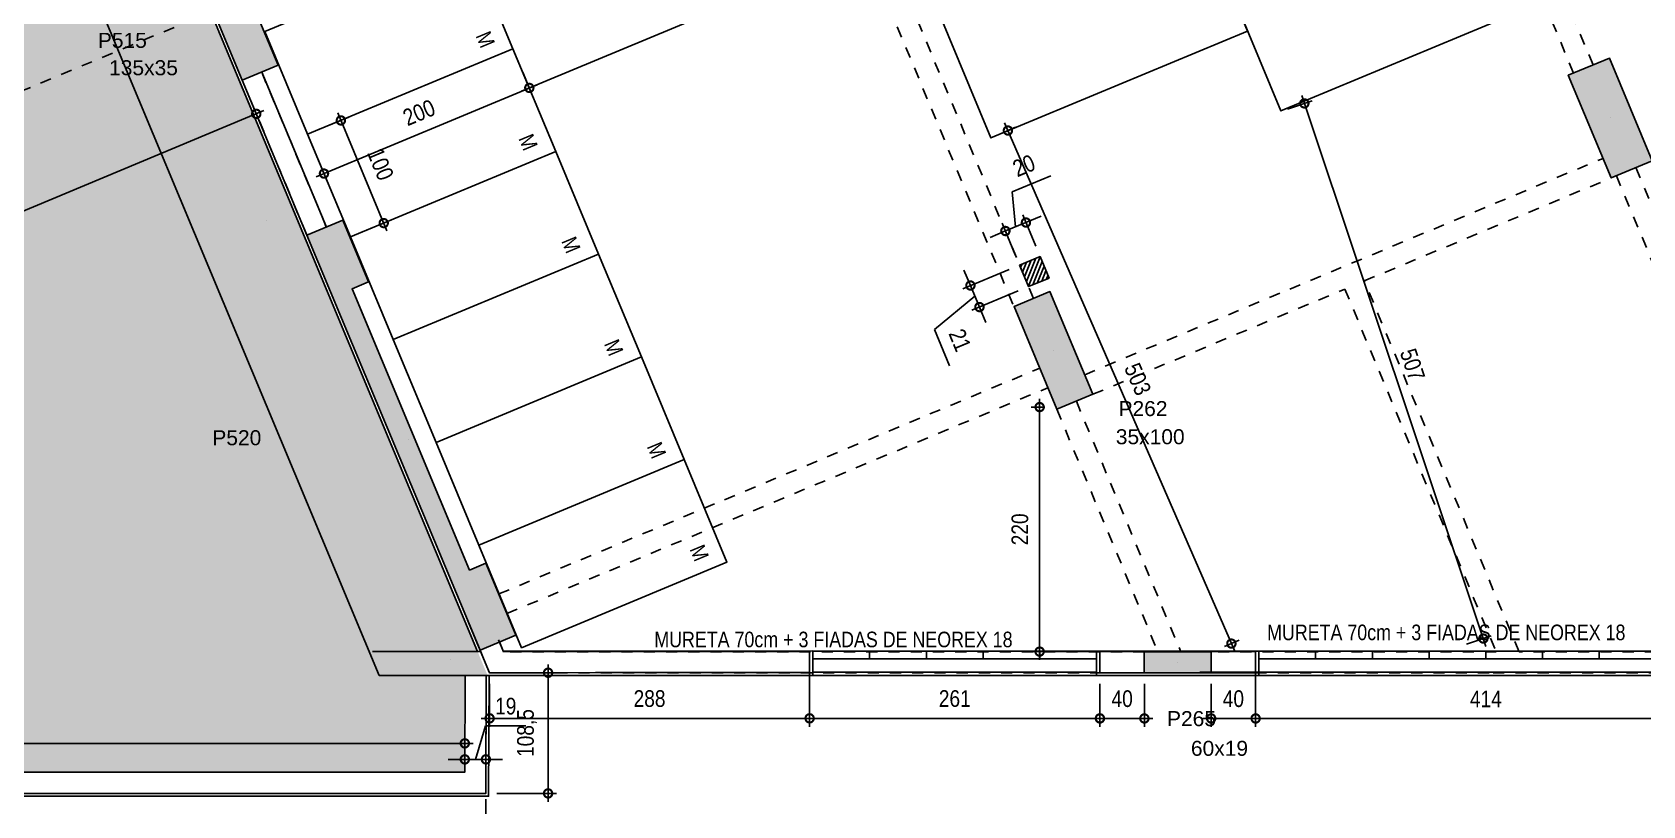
# Model space of a CAD drawing. Header units: metres. Extents: x -133 to 570, y -18 to 184.
# Drawn here: x -75.58 to -61.1, y -4.2 to 2.76 of the extents above; entities that cross this region are included whole.
import ezdxf
from ezdxf.enums import TextEntityAlignment as Align

# ---------------------------------------------------------------- set-up
doc = ezdxf.new("R2010")
doc.units = ezdxf.units.M
doc.linetypes.add('DASHEDX2', pattern=[1.5, 1, -0.5])
doc.linetypes.add('ESTILO_TQS_0004', pattern=[1.12, 0.5, -0.2, 0.01, -0.2, 0.01, -0.2])
for name, color, linetype in [('1', 232, 'DASHEDX2'), ('12', 232, 'Continuous'), ('205', 232, 'ESTILO_TQS_0004'), ('242', 3, 'Continuous'), ('3', 2, 'Continuous'), ('9', 232, 'Continuous'), ('ARQ-ALV ACAB', 4, 'Continuous'), ('ARQ-ALV OSSO', 5, 'Continuous'), ('ARQ-AUX', 7, 'Continuous'), ('ARQ-AUX1', 1, 'Continuous'), ('ARQ-AUX2', 2, 'Continuous'), ('ARQ-DIM EMBASAM', 2, 'Continuous'), ('ARQ-ENCH', 1, 'Continuous'), ('ARQ-EST', 2, 'Continuous'), ('ARQ-PRJ', 7, 'DASHEDX2'), ('ARQ-TXT EMBASAM', 2, 'Continuous'), ('ARQ-VG', 1, 'Continuous'), ('ARQ-VRD', 84, 'Continuous'), ('terreno', 7, 'Continuous')]:
    doc.layers.add(name, color=color, linetype=linetype)
doc.styles.add('Adesa', font='ARIALN.TTF')
doc.styles.get("Standard").update_dxf_attribs({"font": 'arial.ttf'})
doc.dimstyles.new('ADESA 1-0050', dxfattribs={"dimtxt": 0.1, "dimasz": 0.1, "dimexe": 0.05, "dimexo": 0.05, "dimgap": 0.03, "dimtad": 1, "dimdec": 1, "dimlfac": 100, "dimzin": 12, "dimtxsty": 'Adesa', "dimblk": 'DOTSMALL', "dimcen": 1, "dimdle": 0.05, "dimclrd": 1, "dimclre": 1, "dimclrt": 256, "dimazin": 3, "dimtm": 1e-09, "dimtfac": 1, "dimtdec": 1, "dimtmove": 1, "dimatfit": 0, "dimldrblk": 'DOTSMALL', "dimfxl": 0.8, "dimtvp": 2, "dimtolj": 1, "dimtzin": 0, "dimarcsym": 0})
doc.dimstyles.new('ADESA 1-0075', dxfattribs={"dimtxt": 0.15, "dimasz": 0.15, "dimexe": 0.075, "dimexo": 0.1, "dimgap": 0.1, "dimtad": 1, "dimdec": 1, "dimlfac": 100, "dimzin": 12, "dimtxsty": 'Adesa', "dimblk": 'DOTSMALL', "dimcen": 1, "dimdle": 0.075, "dimclrd": 1, "dimclre": 1, "dimclrt": 256, "dimazin": 3, "dimtm": 1e-09, "dimtfac": 1, "dimtdec": 1, "dimtmove": 1, "dimatfit": 0, "dimldrblk": 'DOTSMALL', "dimfxl": 0.8, "dimtvp": 2, "dimtolj": 1, "dimtzin": 0, "dimarcsym": 0})

# ---------------------------------------------------------------- blocks, each defined once
blk = doc.blocks.new('PL NEOREX 18')
at = {"layer": 'ARQ-AUX1'}
blk.add_lwpolyline([(0, 0), (0.51, 0), (0.51, -0.07), (0, -0.07)], close=True, dxfattribs=at)
blk = doc.blocks.new('_DotSmall')
at = {"color": 0, "linetype": 'ByBlock', "const_width": 0.5}
blk.add_lwpolyline([(-0.0625, 0, 1), (0.0625, 0, 1)], format="xyb", close=True, dxfattribs=at)
blk = doc.blocks.new('*D32')
at = {"layer": 'ARQ-DIM EMBASAM', "color": 1, "lineweight": -2, "transparency": 16777216}
for p, q in [((-64.583, -3.1), (-64.583, -3.486)), ((-60.443, -3.1), (-60.443, -3.486)), ((-64.658, -3.411), (-60.368, -3.411))]:
    blk.add_line(p, q, dxfattribs=at)
at = {"layer": 'Defpoints', "color": 0, "transparency": 16777216}
for p in [(-64.583, -3, 0), (-60.443, -3), (-60.443, -3.411)]:
    blk.add_point(p, dxfattribs=at)
at = {"layer": 'ARQ-DIM EMBASAM', "color": 1, "lineweight": -2, "transparency": 16777216, "xscale": 0.15, "yscale": 0.15, "zscale": 0.15, "rotation": 180}
blk.add_blockref('_DotSmall', (-64.583, -3.411), dxfattribs=at)
at = {"layer": 'ARQ-DIM EMBASAM', "color": 1, "lineweight": -2, "transparency": 16777216, "xscale": 0.15, "yscale": 0.15, "zscale": 0.15}
blk.add_blockref('_DotSmall', (-60.443, -3.411), dxfattribs=at)
at = {"layer": 'ARQ-DIM EMBASAM', "transparency": 16777216, "insert": (-62.513, -3.235), "char_height": 0.15, "attachment_point": 5, "style": 'Adesa'}
blk.add_mtext('\\A1;414', dxfattribs=at)
blk = doc.blocks.new('*D33')
at = {"layer": 'ARQ-DIM EMBASAM', "color": 1, "lineweight": -2, "transparency": 16777216}
for p, q in [((-68.593, -3.099), (-68.593, -3.485)), ((-65.983, -3.099), (-65.983, -3.485)), ((-68.668, -3.41), (-65.908, -3.41))]:
    blk.add_line(p, q, dxfattribs=at)
at = {"layer": 'Defpoints', "color": 0, "transparency": 16777216}
for p in [(-68.593, -2.999, 0), (-65.983, -2.999), (-65.983, -3.41)]:
    blk.add_point(p, dxfattribs=at)
at = {"layer": 'ARQ-DIM EMBASAM', "color": 1, "lineweight": -2, "transparency": 16777216, "xscale": 0.15, "yscale": 0.15, "zscale": 0.15, "rotation": 180}
blk.add_blockref('_DotSmall', (-68.593, -3.41), dxfattribs=at)
at = {"layer": 'ARQ-DIM EMBASAM', "color": 1, "lineweight": -2, "transparency": 16777216, "xscale": 0.15, "yscale": 0.15, "zscale": 0.15}
blk.add_blockref('_DotSmall', (-65.983, -3.41), dxfattribs=at)
at = {"layer": 'ARQ-DIM EMBASAM', "transparency": 16777216, "insert": (-67.288, -3.233), "char_height": 0.15, "attachment_point": 5, "style": 'Adesa'}
blk.add_mtext('\\A1;261', dxfattribs=at)
blk = doc.blocks.new('*D27')
at = {"layer": 'ARQ-DIM EMBASAM', "color": 1, "lineweight": -2, "transparency": 16777216}
for p, q in [((-64.169, 2.189), (-62.512, -2.764)), ((-64.297, 2.067), (-64.074, 2.142)), ((-62.687, -2.743), (-62.465, -2.669))]:
    blk.add_line(p, q, dxfattribs=at)
at = {"layer": 'Defpoints', "color": 0, "transparency": 16777216}
for p in [(-64.392, 2.035), (-62.536, -2.693), (-62.782, -2.775)]:
    blk.add_point(p, dxfattribs=at)
at = {"layer": 'ARQ-DIM EMBASAM', "color": 1, "lineweight": -2, "transparency": 16777216, "xscale": 0.15, "yscale": 0.15, "zscale": 0.15}
for p, rotation in [((-64.145, 2.118), 108.5012756085549), ((-62.536, -2.693), 288.5012756085549)]:
    blk.add_blockref('_DotSmall', p, dxfattribs=dict(at, rotation=rotation))
at = {"layer": 'ARQ-DIM EMBASAM', "transparency": 16777216, "insert": (-63.173, -0.231), "char_height": 0.15, "attachment_point": 5, "rotation": 288.5013, "style": 'Adesa'}
blk.add_mtext('\\A1;507', dxfattribs=at)
blk = doc.blocks.new('*D34')
at = {"layer": 'ARQ-DIM EMBASAM', "color": 1, "lineweight": -2, "transparency": 16777216}
for p, q in [((-66.525, -0.537), (-66.525, -2.885)), ((-66.477, -0.612), (-66.6, -0.612)), ((-66.083, -2.81), (-66.6, -2.81))]:
    blk.add_line(p, q, dxfattribs=at)
at = {"layer": 'Defpoints', "color": 0, "transparency": 16777216}
for p in [(-66.377, -0.612, 0), (-66.525, -2.81), (-65.983, -2.81)]:
    blk.add_point(p, dxfattribs=at)
at = {"layer": 'ARQ-DIM EMBASAM', "color": 1, "lineweight": -2, "transparency": 16777216, "xscale": 0.15, "yscale": 0.15, "zscale": 0.15}
for p, rotation in [((-66.525, -0.612), 90), ((-66.525, -2.81), 270)]:
    blk.add_blockref('_DotSmall', p, dxfattribs=dict(at, rotation=rotation))
at = {"layer": 'ARQ-DIM EMBASAM', "transparency": 16777216, "insert": (-66.702, -1.711), "char_height": 0.15, "attachment_point": 5, "rotation": 90, "style": 'Adesa'}
blk.add_mtext('\\A1;220', dxfattribs=at)
blk = doc.blocks.new('*D39')
at = {"layer": 'ARQ-DIM EMBASAM', "color": 1, "lineweight": -2, "transparency": 16777216}
for p, q in [((-65.983, -3.1), (-65.983, -3.486)), ((-65.583, -3.1), (-65.583, -3.486)), ((-66.058, -3.411), (-65.508, -3.411))]:
    blk.add_line(p, q, dxfattribs=at)
at = {"layer": 'Defpoints', "color": 0, "transparency": 16777216}
for p in [(-65.983, -3, 0), (-65.583, -3, 0), (-65.583, -3.411)]:
    blk.add_point(p, dxfattribs=at)
at = {"layer": 'ARQ-DIM EMBASAM', "color": 1, "lineweight": -2, "transparency": 16777216, "xscale": 0.15, "yscale": 0.15, "zscale": 0.15, "rotation": 180}
blk.add_blockref('_DotSmall', (-65.983, -3.411), dxfattribs=at)
at = {"layer": 'ARQ-DIM EMBASAM', "color": 1, "lineweight": -2, "transparency": 16777216, "xscale": 0.15, "yscale": 0.15, "zscale": 0.15}
blk.add_blockref('_DotSmall', (-65.583, -3.411), dxfattribs=at)
at = {"layer": 'ARQ-DIM EMBASAM', "transparency": 16777216, "insert": (-65.783, -3.234), "char_height": 0.15, "attachment_point": 5, "style": 'Adesa'}
blk.add_mtext('\\A1;40', dxfattribs=at)
blk = doc.blocks.new('*D40')
at = {"layer": 'ARQ-DIM EMBASAM', "color": 1, "lineweight": -2, "transparency": 16777216}
for p, q in [((-68.593, -3.004), (-68.593, -3.485)), ((-71.47, -3.101), (-71.47, -3.485)), ((-71.545, -3.41), (-68.518, -3.41))]:
    blk.add_line(p, q, dxfattribs=at)
at = {"layer": 'Defpoints', "color": 0, "transparency": 16777216}
for p in [(-71.47, -3.001), (-68.593, -2.904), (-68.593, -3.41)]:
    blk.add_point(p, dxfattribs=at)
at = {"layer": 'ARQ-DIM EMBASAM', "color": 1, "lineweight": -2, "transparency": 16777216, "xscale": 0.15, "yscale": 0.15, "zscale": 0.15, "rotation": 180}
blk.add_blockref('_DotSmall', (-71.47, -3.41), dxfattribs=at)
at = {"layer": 'ARQ-DIM EMBASAM', "color": 1, "lineweight": -2, "transparency": 16777216, "xscale": 0.15, "yscale": 0.15, "zscale": 0.15}
blk.add_blockref('_DotSmall', (-68.593, -3.41), dxfattribs=at)
at = {"layer": 'ARQ-DIM EMBASAM', "transparency": 16777216, "insert": (-70.032, -3.233), "char_height": 0.15, "attachment_point": 5, "style": 'Adesa'}
blk.add_mtext('\\A1;288', dxfattribs=at)
blk = doc.blocks.new('*D41')
at = {"layer": 'ARQ-DIM EMBASAM', "color": 1, "lineweight": -2, "transparency": 16777216}
for p, q in [((-64.583, -3.005), (-64.583, -3.486)), ((-64.983, -3.1), (-64.983, -3.486)), ((-65.058, -3.411), (-64.508, -3.411))]:
    blk.add_line(p, q, dxfattribs=at)
at = {"layer": 'Defpoints', "color": 0, "transparency": 16777216}
for p in [(-64.983, -3), (-64.583, -2.905, 0), (-64.583, -3.411)]:
    blk.add_point(p, dxfattribs=at)
at = {"layer": 'ARQ-DIM EMBASAM', "color": 1, "lineweight": -2, "transparency": 16777216, "xscale": 0.15, "yscale": 0.15, "zscale": 0.15, "rotation": 180}
blk.add_blockref('_DotSmall', (-64.983, -3.411), dxfattribs=at)
at = {"layer": 'ARQ-DIM EMBASAM', "color": 1, "lineweight": -2, "transparency": 16777216, "xscale": 0.15, "yscale": 0.15, "zscale": 0.15}
blk.add_blockref('_DotSmall', (-64.583, -3.411), dxfattribs=at)
at = {"layer": 'ARQ-DIM EMBASAM', "transparency": 16777216, "insert": (-64.783, -3.234), "char_height": 0.15, "attachment_point": 5, "style": 'Adesa'}
blk.add_mtext('\\A1;40', dxfattribs=at)
blk = doc.blocks.new('vaga')
blk.add_lwpolyline([(5, 0), (5, -2.5), (0, -2.5), (0, 0)], close=True)
blk.add_circle((2.5, -1.25), 0.243)
blk = doc.blocks.new('JHGHJ')
blk.add_lwpolyline([(0.9, 2), (-0.1, 2), (-0.1, 0), (0.9, 0)], close=True)
at = {"insert": (0.005, 1.873), "char_height": 0.14, "attachment_point": 1, "style": 'Adesa'}
blk.add_mtext_dynamic_manual_height_columns('M', width=0.37031, gutter_width=1, heights=[0], dxfattribs=at)
blk = doc.blocks.new('*D102')
at = {"layer": 'ARQ-DIM EMBASAM', "color": 1, "lineweight": -2, "transparency": 16777216}
for p, q in [((-64.169, 2.189), (-62.512, -2.764)), ((-64.297, 2.067), (-64.074, 2.142)), ((-62.687, -2.743), (-62.465, -2.669))]:
    blk.add_line(p, q, dxfattribs=at)
at = {"layer": 'Defpoints', "color": 0, "transparency": 16777216}
for p in [(-64.392, 2.035), (-62.536, -2.693), (-62.782, -2.775)]:
    blk.add_point(p, dxfattribs=at)
at = {"layer": 'ARQ-DIM EMBASAM', "color": 1, "lineweight": -2, "transparency": 16777216, "xscale": 0.15, "yscale": 0.15, "zscale": 0.15}
for p, rotation in [((-64.145, 2.118), 108.5012756085549), ((-62.536, -2.693), 288.5012756085549)]:
    blk.add_blockref('_DotSmall', p, dxfattribs=dict(at, rotation=rotation))
at = {"layer": 'ARQ-DIM EMBASAM', "transparency": 16777216, "insert": (-63.173, -0.231), "char_height": 0.15, "attachment_point": 5, "rotation": 288.5013, "style": 'Adesa'}
blk.add_mtext('\\A1;507', dxfattribs=at)
blk = doc.blocks.new('*D107')
at = {"layer": 'ARQ-DIM EMBASAM', "color": 1, "lineweight": -2, "transparency": 16777216}
for p, q in [((-72.835, 2.034), (-72.393, 0.973)), ((-73.013, 1.879), (-72.737, 1.994)), ((-72.629, 0.956), (-72.353, 1.071))]:
    blk.add_line(p, q, dxfattribs=at)
at = {"layer": 'Defpoints', "color": 0, "transparency": 16777216}
for p in [(-73.106, 1.84), (-72.422, 1.042), (-72.721, 0.917)]:
    blk.add_point(p, dxfattribs=at)
at = {"layer": 'ARQ-DIM EMBASAM', "color": 1, "lineweight": -2, "transparency": 16777216, "xscale": 0.15, "yscale": 0.15, "zscale": 0.15}
for p, rotation in [((-72.807, 1.965), 112.6254837993333), ((-72.422, 1.042), 292.6254837993333)]:
    blk.add_blockref('_DotSmall', p, dxfattribs=dict(at, rotation=rotation))
at = {"layer": 'ARQ-DIM EMBASAM', "transparency": 16777216, "insert": (-72.451, 1.571), "char_height": 0.15, "attachment_point": 5, "rotation": 292.6255, "style": 'Adesa'}
blk.add_mtext('\\A1;100', dxfattribs=at)
blk = doc.blocks.new('*D108')
at = {"layer": 'ARQ-DIM EMBASAM', "color": 1, "lineweight": -2, "transparency": 16777216}
for p, q in [((-71.221, 2.517), (-71.084, 2.187)), ((-73.028, 1.458), (-71.043, 2.286)), ((-73.067, 1.748), (-72.93, 1.418))]:
    blk.add_line(p, q, dxfattribs=at)
at = {"layer": 'Defpoints', "color": 0, "transparency": 16777216}
for p in [(-71.26, 2.61), (-71.113, 2.257), (-73.106, 1.84)]:
    blk.add_point(p, dxfattribs=at)
at = {"layer": 'ARQ-DIM EMBASAM', "color": 1, "lineweight": -2, "transparency": 16777216, "xscale": 0.15, "yscale": 0.15, "zscale": 0.15}
for p, rotation in [((-71.113, 2.257), 22.62548379931485), ((-72.959, 1.487), 202.6254837993148)]:
    blk.add_blockref('_DotSmall', p, dxfattribs=dict(at, rotation=rotation))
at = {"layer": 'ARQ-DIM EMBASAM', "transparency": 16777216, "insert": (-72.104, 2.035), "char_height": 0.15, "attachment_point": 5, "rotation": 22.6255, "style": 'Adesa'}
blk.add_mtext('\\A1;200', dxfattribs=at)
blk = doc.blocks.new('*D120')
at = {"layer": 'ARQ-DIM EMBASAM', "color": 1, "lineweight": -2, "transparency": 16777216}
for p, q in [((-66.525, -0.537), (-66.525, -2.885)), ((-66.477, -0.612), (-66.6, -0.612)), ((-66.083, -2.81), (-66.6, -2.81))]:
    blk.add_line(p, q, dxfattribs=at)
at = {"layer": 'Defpoints', "color": 0, "transparency": 16777216}
for p in [(-66.377, -0.612, 0), (-66.525, -2.81), (-65.983, -2.81)]:
    blk.add_point(p, dxfattribs=at)
at = {"layer": 'ARQ-DIM EMBASAM', "color": 1, "lineweight": -2, "transparency": 16777216, "xscale": 0.15, "yscale": 0.15, "zscale": 0.15}
for p, rotation in [((-66.525, -0.612), 90), ((-66.525, -2.81), 270)]:
    blk.add_blockref('_DotSmall', p, dxfattribs=dict(at, rotation=rotation))
at = {"layer": 'ARQ-DIM EMBASAM', "transparency": 16777216, "insert": (-66.702, -1.711), "char_height": 0.15, "attachment_point": 5, "rotation": 90, "style": 'Adesa'}
blk.add_mtext('\\A1;220', dxfattribs=at)
blk = doc.blocks.new('*D121')
at = {"layer": 'ARQ-DIM EMBASAM', "color": 1, "lineweight": -2, "transparency": 16777216}
for p, q in [((-67.794, 3.806), (-67.706, 3.595)), ((-67.666, 3.693), (-71.182, 2.228)), ((-71.172, 2.399), (-71.084, 2.187))]:
    blk.add_line(p, q, dxfattribs=at)
at = {"layer": 'Defpoints', "color": 0, "transparency": 16777216}
for p in [(-67.832, 3.898), (-71.21, 2.491, 0), (-71.113, 2.257)]:
    blk.add_point(p, dxfattribs=at)
at = {"layer": 'ARQ-DIM EMBASAM', "color": 1, "lineweight": -2, "transparency": 16777216, "xscale": 0.15, "yscale": 0.15, "zscale": 0.15}
for p, rotation in [((-67.735, 3.664), 22.61641547175455), ((-71.113, 2.257), 202.6164154717546)]:
    blk.add_blockref('_DotSmall', p, dxfattribs=dict(at, rotation=rotation))
at = {"layer": 'ARQ-DIM EMBASAM', "transparency": 16777216, "insert": (-69.492, 3.123), "char_height": 0.15, "attachment_point": 5, "rotation": 22.6164, "style": 'Adesa'}
blk.add_mtext('\\A1;366', dxfattribs=at)
blk = doc.blocks.new('*D171')
at = {"layer": 'ARQ-DIM EMBASAM', "color": 1, "lineweight": -2, "transparency": 16777216}
for p, q in [((-83.59, -4.135), (-83.59, -4.745)), ((-71.504, -4.135), (-71.504, -4.745)), ((-83.64, -4.695), (-71.454, -4.695))]:
    blk.add_line(p, q, dxfattribs=at)
at = {"layer": 'Defpoints', "color": 0, "transparency": 16777216}
for p in [(-83.59, -4.085), (-71.504, -4.085), (-71.504, -4.695)]:
    blk.add_point(p, dxfattribs=at)
at = {"layer": 'ARQ-DIM EMBASAM', "color": 1, "lineweight": -2, "transparency": 16777216, "xscale": 0.1, "yscale": 0.1, "zscale": 0.1, "rotation": 180}
blk.add_blockref('_DotSmall', (-83.59, -4.695), dxfattribs=at)
at = {"layer": 'ARQ-DIM EMBASAM', "color": 1, "lineweight": -2, "transparency": 16777216, "xscale": 0.1, "yscale": 0.1, "zscale": 0.1}
blk.add_blockref('_DotSmall', (-71.504, -4.695), dxfattribs=at)
at = {"layer": 'ARQ-DIM EMBASAM', "transparency": 16777216, "insert": (-77.547, -4.614), "char_height": 0.1, "attachment_point": 5, "style": 'Adesa'}
blk.add_mtext('\\A1;1209', dxfattribs=at)
blk = doc.blocks.new('*D174')
at = {"layer": 'ARQ-DIM EMBASAM', "color": 1, "lineweight": -2, "transparency": 16777216}
for p, q in [((-66.872, 1.847), (-66.741, 1.904)), ((-66.84, 1.943), (-64.771, -2.807)), ((-64.864, -2.765), (-64.732, -2.708))]:
    blk.add_line(p, q, dxfattribs=at)
at = {"layer": 'Defpoints', "color": 0, "transparency": 16777216}
for p in [(-66.964, 1.807), (-64.801, -2.738), (-64.955, -2.805)]:
    blk.add_point(p, dxfattribs=at)
at = {"layer": 'ARQ-DIM EMBASAM', "color": 1, "lineweight": -2, "transparency": 16777216, "xscale": 0.15, "yscale": 0.15, "zscale": 0.15}
for p, rotation in [((-66.81, 1.874), 113.5313973303616), ((-64.801, -2.738), 293.5313973303616)]:
    blk.add_blockref('_DotSmall', p, dxfattribs=dict(at, rotation=rotation))
at = {"layer": 'ARQ-DIM EMBASAM', "transparency": 16777216, "insert": (-65.643, -0.361), "char_height": 0.15, "attachment_point": 5, "rotation": 293.5314, "style": 'Adesa'}
blk.add_mtext('\\A1;503', dxfattribs=at)
blk = doc.blocks.new('*D202')
at = {"layer": 'ARQ-DIM EMBASAM', "color": 1, "lineweight": -2, "transparency": 16777216}
for p, q in [((-71.404, -3), (-70.869, -3)), ((-70.944, -2.925), (-70.944, -4.16)), ((-71.404, -4.085), (-70.869, -4.085))]:
    blk.add_line(p, q, dxfattribs=at)
at = {"layer": 'Defpoints', "color": 0, "transparency": 16777216}
for p in [(-71.504, -3), (-71.504, -4.085), (-70.944, -4.085)]:
    blk.add_point(p, dxfattribs=at)
at = {"layer": 'ARQ-DIM EMBASAM', "color": 1, "lineweight": -2, "transparency": 16777216, "xscale": 0.15, "yscale": 0.15, "zscale": 0.15}
for p, rotation in [((-70.944, -3), 90), ((-70.944, -4.085), 270)]:
    blk.add_blockref('_DotSmall', p, dxfattribs=dict(at, rotation=rotation))
at = {"layer": 'ARQ-DIM EMBASAM', "transparency": 16777216, "insert": (-71.134, -3.542), "char_height": 0.15, "attachment_point": 5, "rotation": 90, "style": 'Adesa'}
blk.add_mtext('\\A1;108,5', dxfattribs=at)
blk = doc.blocks.new('*D256')
at = {"layer": 'ARQ-DIM EMBASAM', "color": 1, "lineweight": -2, "transparency": 16777216}
for p, q in [((-73.655, 2.234), (-73.539, 1.955)), ((-73.499, 2.053), (-84.169, -2.399)), ((-84.187, -2.161), (-84.071, -2.439))]:
    blk.add_line(p, q, dxfattribs=at)
at = {"layer": 'Defpoints', "color": 0, "transparency": 16777216}
for p in [(-73.694, 2.326), (-84.225, -2.069), (-84.1, -2.37)]:
    blk.add_point(p, dxfattribs=at)
at = {"layer": 'ARQ-DIM EMBASAM', "color": 1, "lineweight": -2, "transparency": 16777216, "xscale": 0.15, "yscale": 0.15, "zscale": 0.15}
for p, rotation in [((-73.568, 2.024), 22.64874398393606), ((-84.1, -2.37), 202.6487439839361)]:
    blk.add_blockref('_DotSmall', p, dxfattribs=dict(at, rotation=rotation))
at = {"layer": 'ARQ-DIM EMBASAM', "transparency": 16777216, "insert": (-78.901, -0.011), "char_height": 0.15, "attachment_point": 5, "rotation": 22.6487, "style": 'Adesa'}
blk.add_mtext('\\A1;1141', dxfattribs=at)
blk = doc.blocks.new('*D259')
at = {"layer": 'ARQ-DIM EMBASAM', "color": 1, "lineweight": -2, "transparency": 16777216}
for p, q in [((-71.598, -3.779), (-71.508, -3.478)), ((-71.508, -3.478), (-71.143, -3.478)), ((-71.693, -3.795), (-71.693, -3.704)), ((-71.503, -3.795), (-71.503, -3.704)), ((-71.693, -3.779), (-71.843, -3.779)), ((-71.693, -3.779), (-71.503, -3.779)), ((-71.693, -3.779), (-71.503, -3.779)), ((-71.503, -3.779), (-71.353, -3.779))]:
    blk.add_line(p, q, dxfattribs=at)
at = {"layer": 'Defpoints', "color": 0, "transparency": 16777216}
for p in [(-71.693, -3.895), (-71.503, -3.779), (-71.503, -3.895)]:
    blk.add_point(p, dxfattribs=at)
at = {"layer": 'ARQ-DIM EMBASAM', "color": 1, "lineweight": -2, "transparency": 16777216, "xscale": 0.15, "yscale": 0.15, "zscale": 0.15}
blk.add_blockref('_DotSmall', (-71.693, -3.779), dxfattribs=at)
at = {"layer": 'ARQ-DIM EMBASAM', "color": 1, "lineweight": -2, "transparency": 16777216, "xscale": 0.15, "yscale": 0.15, "zscale": 0.15, "rotation": 180}
blk.add_blockref('_DotSmall', (-71.503, -3.779), dxfattribs=at)
at = {"layer": 'ARQ-DIM EMBASAM', "transparency": 16777216, "insert": (-71.325, -3.301), "char_height": 0.15, "attachment_point": 5, "style": 'Adesa'}
blk.add_mtext('\\A1;19', dxfattribs=at)
blk = doc.blocks.new('*D260')
at = {"layer": 'ARQ-DIM EMBASAM', "color": 1, "lineweight": -2, "transparency": 16777216}
for p, q in [((-83.463, -3.795), (-83.463, -3.56)), ((-71.693, -3.795), (-71.693, -3.56)), ((-71.618, -3.635), (-83.538, -3.635))]:
    blk.add_line(p, q, dxfattribs=at)
at = {"layer": 'Defpoints', "color": 0, "transparency": 16777216}
for p in [(-83.463, -3.635), (-83.463, -3.895), (-71.693, -3.895)]:
    blk.add_point(p, dxfattribs=at)
at = {"layer": 'ARQ-DIM EMBASAM', "color": 1, "lineweight": -2, "transparency": 16777216, "xscale": 0.15, "yscale": 0.15, "zscale": 0.15, "rotation": 180}
blk.add_blockref('_DotSmall', (-83.463, -3.635), dxfattribs=at)
at = {"layer": 'ARQ-DIM EMBASAM', "color": 1, "lineweight": -2, "transparency": 16777216, "xscale": 0.15, "yscale": 0.15, "zscale": 0.15}
blk.add_blockref('_DotSmall', (-71.693, -3.635), dxfattribs=at)
at = {"layer": 'ARQ-DIM EMBASAM', "transparency": 16777216, "insert": (-77.578, -3.46), "char_height": 0.15, "attachment_point": 5, "style": 'Adesa'}
blk.add_mtext('\\A1;1177', dxfattribs=at)
blk = doc.blocks.new('terreno + circ vert')
at = {"layer": 'ARQ-EST', "color": 102}
blk.add_lwpolyline([(45.0315, 1.1617, 0.011807), (45.0465, 1.811), (45.1211, 8.4606), (42.945, 9.4812), (35.5548, 12.9472), (27.5061, 16.8929), (22.1014, 19.5405), (15.0017, 23.0148), (8.3251, 26.282), (0.4895, 30.0914), (-5.8932, 33.2362), (-11.2422, 35.8718), (-77.2068, 8.3436), (-72.4625, -3.025), (39.7459, -3.025), (40.5291, -3.025, 0.3925275), (45.0315, 1.1617)], format="xyb", dxfattribs=at)
at = {"layer": 'Defpoints'}
blk.add_lwpolyline([(45.0315, 1.1617, 0.0118069), (45.0465, 1.811), (45.1211, 8.4606), (42.945, 9.4812), (35.5548, 12.9472), (27.5061, 16.8929), (22.1014, 19.5405), (15.0017, 23.0148), (8.3251, 26.282), (0.4895, 30.0914), (-5.8932, 33.2362), (-11.2422, 35.8718), (-77.2068, 8.3436), (-72.4625, -3.025), (39.7459, -3.025), (40.5292, -3.025, 0.3925339)], format="xyb", close=True, dxfattribs=at)
blk = doc.blocks.new('*D297')
at = {"layer": 'ARQ-DIM EMBASAM', "color": 1, "lineweight": -2, "transparency": 16777216}
for p, q in [((-66.798, 0.626), (-67.216, 0.452)), ((-67.147, 0.481), (-67.205, 0.619)), ((-67.147, 0.481), (-67.066, 0.287)), ((-67.147, 0.481), (-67.066, 0.287)), ((-67.107, 0.384), (-67.471, 0.086)), ((-66.717, 0.432), (-67.135, 0.258)), ((-67.066, 0.287), (-67.009, 0.149)), ((-67.471, 0.086), (-67.335, -0.241))]:
    blk.add_line(p, q, dxfattribs=at)
at = {"layer": 'Defpoints', "color": 0, "transparency": 16777216}
for p in [(-66.705, 0.665, 0), (-66.625, 0.471, 0), (-67.066, 0.287)]:
    blk.add_point(p, dxfattribs=at)
at = {"layer": 'ARQ-DIM EMBASAM', "color": 1, "lineweight": -2, "transparency": 16777216, "xscale": 0.15, "yscale": 0.15, "zscale": 0.15}
for p, rotation in [((-67.147, 0.481), 292.5940198426636), ((-67.066, 0.287), 112.5940198426637)]:
    blk.add_blockref('_DotSmall', p, dxfattribs=dict(at, rotation=rotation))
at = {"layer": 'ARQ-DIM EMBASAM', "transparency": 16777216, "insert": (-67.241, -0.01), "char_height": 0.15, "attachment_point": 5, "rotation": 292.594, "style": 'Adesa'}
blk.add_mtext('\\A1;21', dxfattribs=at)
blk = doc.blocks.new('*D296')
at = {"layer": 'ARQ-DIM EMBASAM', "color": 1, "lineweight": -2, "transparency": 16777216}
for p, q in [((-66.773, 1.322), (-66.424, 1.467)), ((-66.741, 1.009), (-66.773, 1.322)), ((-66.744, 0.757), (-66.862, 1.04)), ((-66.833, 0.971), (-66.648, 1.047)), ((-66.833, 0.971), (-66.648, 1.047)), ((-66.559, 0.834), (-66.677, 1.117)), ((-66.648, 1.047), (-66.51, 1.105)), ((-66.833, 0.971), (-66.971, 0.913))]:
    blk.add_line(p, q, dxfattribs=at)
at = {"layer": 'Defpoints', "color": 0, "transparency": 16777216}
for p in [(-66.648, 1.047), (-66.521, 0.741), (-66.705, 0.665)]:
    blk.add_point(p, dxfattribs=at)
at = {"layer": 'ARQ-DIM EMBASAM', "color": 1, "lineweight": -2, "transparency": 16777216, "xscale": 0.15, "yscale": 0.15, "zscale": 0.15}
for p, rotation in [((-66.833, 0.971), 22.59080107232874), ((-66.648, 1.047), 202.5908010723287)]:
    blk.add_blockref('_DotSmall', p, dxfattribs=dict(at, rotation=rotation))
at = {"layer": 'ARQ-DIM EMBASAM', "transparency": 16777216, "insert": (-66.666, 1.558), "char_height": 0.15, "attachment_point": 5, "rotation": 22.5908, "style": 'Adesa'}
blk.add_mtext('\\A1;20', dxfattribs=at)
blk = doc.blocks.new('est-lo-26-4s2-r00')
at = {"layer": '3'}
h = blk.add_hatch(color=8, dxfattribs=at)
h.dxf.hatch_style = 1
h.paths.add_polyline_path([(-2992.8, -2270.2), (-3019.8, -2205.6), (-3034.5, -2211.8), (-3140.1, -1958.9), (-3125.3, -1952.8), (-3148.4, -1897.4), (-3180.7, -1910.9), (-3025.1, -2283.7)])
h.paths.add_polyline_path([(-3206.6, -1758), (-3258.6, -1633.5), (-3290.9, -1646.9), (-3238.9, -1771.5)])
h.paths.add_polyline_path([(-3349, -1507.6), (-3316.7, -1494.1), (-3339.8, -1438.7), (-3354.6, -1444.9), (-3459.4, -1193.9), (-3444.6, -1187.7), (-3471.6, -1123.1), (-3503.9, -1136.6)])
h.paths.add_polyline_path([(-306.7, -556.4), (-324.2, -563.7), (-113.5, -1068.5), (37.8, -1005.3), (30.5, -987.8), (-103.3, -1043.7)])
h.paths.add_polyline_path([(-359.3, -578.4), (-336.2, -633.7), (-321.4, -627.5), (-160.8, -1012.4), (-175.5, -1018.5), (-140.1, -1103.5), (-87.5, -1081.5), (-94.7, -1064.2), (-115.1, -1072.7), (-327, -564.9)])
h.paths.add_polyline_path([(395.9, -855.9), (368.9, -791.3), (354.2, -797.5), (193.5, -412.6), (208.3, -406.5), (185.2, -351.1), (-61.2, -453.9), (-28.1, -533.3), (-10.5, -526), (-36.4, -464.2), (160.2, -382.1), (356.3, -851.9), (159.7, -933.9), (133.1, -870.2), (115.6, -877.5), (142.2, -941.2), (123.7, -948.9), (131, -966.4)])
h.paths.add_polyline_path([(-627.4, 63.9), (-600.4, -0.7), (-585.6, 5.5), (-425.8, -377.5), (-440.5, -383.6), (-417.4, -439), (-385.1, -425.5), (-595.1, 77.4)])
h.paths.add_polyline_path([(-82.9, 291.2), (-592.3, 78.6), (-382.4, -424.4), (-364.8, -417), (-567.4, 68.4), (-107.9, 260.2), (-6.9, 18.4), (-242.3, -79.8), (-140.6, -323.5), (-70, -294), (-77.3, -276.5), (-130.4, -298.6), (-217.4, -90), (0.4, 0.9), (87.4, -207.7), (34.4, -229.8), (41.7, -247.4), (127, -211.8), (103.9, -156.4), (89.2, -162.5), (-70.7, 220.4), (-55.9, 226.6)])
h.paths.add_polyline_path([(2148.7, 313.5), (2171.8, 258.1), (2186.6, 264.2), (2292.1, 11.4), (2277.4, 5.2), (2304.3, -59.4), (2336.6, -45.9), (2181, 326.9)])
h.paths.add_polyline_path([(2122.9, 466.3), (2070.9, 590.9), (2038.6, 577.4), (2090.6, 452.8)])
h.paths.add_polyline_path([(1825.6, 1087.7), (1852.5, 1023.1), (1867.3, 1029.3), (1972.1, 778.3), (1957.3, 772.1), (1980.4, 716.7), (2012.7, 730.2), (1857.9, 1101.2)])
h.paths.add_polyline_path([(687.2, -2304.2), (747.2, -2304.2), (747.2, -2285.2), (687.2, -2285.2)])
h.paths.add_polyline_path([(172.1, -2304.2), (222.1, -2304.2), (222.1, -2285.2), (172.1, -2285.2)])
h.paths.add_polyline_path([(-362.9, -2304.2), (-302.9, -2304.2), (-302.9, -2285.2), (-362.9, -2285.2)])
h.paths.add_polyline_path([(-687.9, -2304.2), (-627.9, -2304.2), (-627.9, -2285.2), (-687.9, -2285.2)])
h.paths.add_polyline_path([(-1267.9, -2304.2), (-1207.9, -2304.2), (-1207.9, -2285.2), (-1267.9, -2285.2)])
h.paths.add_polyline_path([(-1847.9, -2304.2), (-1787.9, -2304.2), (-1787.9, -2285.2), (-1847.9, -2285.2)])
h.paths.add_polyline_path([(-2427.9, -2304.2), (-2367.9, -2304.2), (-2367.9, -2285.2), (-2427.9, -2285.2)])
h.paths.add_polyline_path([(-2506.5, -2067.2), (-2474.2, -2053.8), (-2512.7, -1961.5), (-2545, -1975)])
h.paths.add_polyline_path([(197.1, -1873.2), (222.1, -1873.2), (222.1, -1803.2), (197.1, -1803.2)])
h.paths.add_polyline_path([(-327.9, -1873.2), (-302.9, -1873.2), (-302.9, -1803.2), (-327.9, -1803.2)])
h.paths.add_polyline_path([(-852.9, -1873.2), (-827.9, -1873.2), (-827.9, -1803.2), (-852.9, -1803.2)])
h.paths.add_polyline_path([(722.1, -1851.2), (747.1, -1851.2), (747.1, -1781.2), (722.1, -1781.2)])
h.paths.add_polyline_path([(-2008.1, -1859.3), (-1971.2, -1843.9), (-2009.7, -1751.6), (-2046.7, -1767)])
h.paths.add_polyline_path([(-1509.8, -1651.3), (-1477.5, -1637.8), (-1516, -1545.5), (-1548.3, -1559)])
h.paths.add_polyline_path([(-2727, -1538.9), (-2694.7, -1525.4), (-2733.2, -1433.1), (-2765.5, -1446.6)])
h.paths.add_polyline_path([(722.1, -1393.2), (747.1, -1393.2), (747.1, -1323.2), (722.1, -1323.2)])
h.paths.add_polyline_path([(-1016, -1445.3), (-983.7, -1431.8), (-1022.3, -1339.5), (-1054.6, -1353)])
h.paths.add_polyline_path([(-2180.3, -1446.7), (-2143.4, -1431.3), (-2181.9, -1339.1), (-2218.8, -1354.5)])
h.paths.add_polyline_path([(-522.3, -1239.1), (-490.1, -1225.7), (-528.6, -1133.4), (-560.9, -1146.9)])
h.paths.add_polyline_path([(-1682, -1238.8), (-1649.7, -1225.3), (-1688.2, -1133), (-1720.5, -1146.5)])
h.paths.add_polyline_path([(-2277, -1215.1), (-2240.1, -1199.7), (-2278.6, -1107.4), (-2315.5, -1122.8)])
h.paths.add_polyline_path([(-1188.2, -1032.7), (-1155.9, -1019.2), (-1194.5, -926.9), (-1226.8, -940.4)])
h.paths.add_polyline_path([(-1778.6, -1007.1), (-1746.3, -993.6), (-1784.9, -901.4), (-1817.2, -914.8)])
h.paths.add_polyline_path([(-2946.7, -1012.4), (-2914.4, -998.9), (-2952.9, -906.7), (-2985.2, -920.1)])
h.paths.add_polyline_path([(349, -899.3), (404.4, -876.2), (397, -858.7), (341.7, -881.8)])
h.paths.add_polyline_path([(-694.5, -826.6), (-662.2, -813.1), (-700.7, -720.9), (-733, -734.3)])
h.paths.add_polyline_path([(769.3, -730.4), (801.6, -716.9), (792, -693.8), (759.7, -707.3)])
h.paths.add_polyline_path([(-1284.9, -801.1), (-1252.6, -787.6), (-1291.1, -695.3), (-1323.4, -708.8)])
h.paths.add_polyline_path([(-2448.4, -804.4), (-2411.5, -789), (-2450, -696.7), (-2486.9, -712.2)])
h.paths.add_polyline_path([(72.8, -775.1), (90.4, -767.8), (32.2, -628.4), (14.7, -635.7)], flags=17)
h.paths.add_polyline_path([(793.6, -689.9), (825.9, -676.4), (787.4, -584.1), (755.1, -597.6)])
h.paths.add_polyline_path([(-791.2, -595), (-758.9, -581.5), (-797.4, -489.2), (-829.7, -502.7)])
h.paths.add_polyline_path([(-1950, -596.5), (-1917.7, -583), (-1956.3, -490.7), (-1988.6, -504.2)])
h.paths.add_polyline_path([(1289.2, -483.1), (1326.1, -467.7), (1287.6, -375.4), (1250.7, -390.8)])
h.paths.add_polyline_path([(-1456.3, -390.4), (-1424, -376.9), (-1462.5, -284.6), (-1494.8, -298.1)])
h.paths.add_polyline_path([(1792.2, -273.1), (1824.5, -259.7), (1785.9, -167.4), (1753.6, -180.9)])
h.paths.add_polyline_path([(621.5, -277.4), (653.8, -263.9), (615.2, -171.6), (582.9, -185.1)])
h.paths.add_polyline_path([(-962.6, -184.3), (-930.3, -170.8), (-968.8, -78.6), (-1001.1, -92)])
h.paths.add_polyline_path([(1117, -70.5), (1153.9, -55.1), (1115.4, 37.1), (1078.5, 21.7)])
h.paths.add_polyline_path([(524.8, -45.7), (557.1, -32.3), (518.6, 60), (486.3, 46.5)])
h.paths.add_polyline_path([(1020.4, 161.1), (1057.3, 176.5), (1018.8, 268.8), (981.8, 253.4)])
h.paths.add_polyline_path([(1571.6, 255.2), (1603.9, 268.7), (1565.4, 360.9), (1533.1, 347.5)])
h.paths.add_polyline_path([(353.4, 364.9), (385.7, 378.4), (347.2, 470.7), (314.9, 457.2)])
h.paths.add_polyline_path([(849, 571.8), (885.9, 587.2), (847.4, 679.4), (810.4, 664)])
h.paths.add_polyline_path([(1351.9, 781.7), (1384.2, 795.1), (1345.7, 887.4), (1313.4, 874)])
at = {"layer": '1'}
for p, q in [((-2042, -1765), (-2175.7, -1444.8)), ((-2024.5, -1757.7), (-2158.2, -1437.5)), ((-3221.4, -1764.2), (-3163.2, -1903.6)), ((-3238.9, -1771.5), (-3180.7, -1910.9)), ((-2481.5, -2036.2), (-2015.5, -1841.7)), ((-1986, -1850), (-1804.4, -2285.2)), ((-2230.1, -1951.9), (-2008.1, -1859.3)), ((-2003.5, -1857.3), (-1825, -2285.2)), ((-2091, -2285.2), (-2230.1, -1951.9)), ((-2474.2, -2053.8), (-2247.6, -1959.2)), ((-2247.6, -1959.2), (-2111.6, -2285.2)), ((-3008.2, -2233.3), (-2521.9, -2030.3)), ((-3000.9, -2250.9), (-2514.6, -2047.9)), ((-2506.6, -2067.3), (-2415.7, -2285.2)), ((-2489, -2060), (-2395.1, -2285.2)), ((-3025.1, -2283.7), (-3016.6, -2304.2)), ((-3003.9, -2285.2), (-3007.6, -2276.4)), ((-2427.9, -2285.2), (-3003.9, -2285.2)), ((-2111.6, -2285.2), (-2367.9, -2285.2)), ((-1847.9, -2285.2), (-2091, -2285.2)), ((-3016.6, -2304.2), (-2427.9, -2304.2))]:
    blk.add_line(p, q, dxfattribs=at)
for points in [[(-2527.5, -1967.7), (-2709.5, -1531.6)], [(-2727, -1538.9), (-2545.1, -1975)], [(-2367.9, -2304.2), (-2114.3, -2304.2)], [(-2114.3, -2304.2), (-1847.9, -2304.2)]]:
    blk.add_lwpolyline(points, dxfattribs=at)
at = {"layer": '205'}
blk.add_line((-3660.1, -1874.2), (2213.2, 577.1), dxfattribs=at)
at = {"layer": '242', "linetype": 'Continuous'}
for p, q in [((-2008.9, -1805.4), (-2008.9, -1805.4)), ((-3216.8, -1897.2), (-3216.8, -1897.2)), ((-2509.6, -2014.4), (-2509.6, -2014.4)), ((-3089.8, -2094.3), (-3089.8, -2094.3)), ((-3051.8, -2292.1), (-3051.8, -2292.1)), ((-2397.9, -2294.7), (-2397.9, -2294.7))]:
    blk.add_line(p, q, dxfattribs=at)
at = {"layer": '3'}
for p, q in [((-2008.9, -1805.4), (-2008.9, -1805.4)), ((-3216.8, -1897.2), (-3216.8, -1897.2)), ((-2509.6, -2014.4), (-2509.6, -2014.4)), ((-3089.8, -2094.3), (-3089.8, -2094.3)), ((-3051.8, -2292.1), (-3051.8, -2292.1)), ((-2397.9, -2294.7), (-2397.9, -2294.7))]:
    blk.add_line(p, q, dxfattribs=at)
for points in [[(-3206.6, -1758), (-3258.6, -1633.5), (-3290.9, -1646.9), (-3238.9, -1771.5), (-3206.6, -1758)], [(-2008.1, -1859.3), (-1971.2, -1843.9), (-2009.7, -1751.6), (-2046.7, -1767), (-2008.1, -1859.3)], [(-2992.8, -2270.2), (-3019.8, -2205.6), (-3034.5, -2211.8), (-3140.1, -1958.9), (-3125.3, -1952.8), (-3148.4, -1897.4), (-3180.7, -1910.9), (-3025.1, -2283.7), (-2992.8, -2270.2)], [(-2506.5, -2067.2), (-2474.2, -2053.8), (-2512.7, -1961.5), (-2545, -1975), (-2506.5, -2067.2)], [(-2427.9, -2304.2), (-2367.9, -2304.2), (-2367.9, -2285.2), (-2427.9, -2285.2), (-2427.9, -2304.2)]]:
    blk.add_lwpolyline(points, dxfattribs=at)
at = {"layer": '12'}
for s, p in [('135x35', (-3358.6, -1767)), ('35x100', (-2453.5, -2098.7)), ('60x19', (-2386, -2378.8))]:
    blk.add_text(s, height=13.5, dxfattribs=at).set_placement(p)
at = {"layer": '9'}
for s, p in [('P515', (-3368.7, -1742.4)), ('P262', (-2451.1, -2073.4)), ('P520', (-3265.8, -2099.6)), ('P265', (-2407.5, -2352.1))]:
    blk.add_text(s, height=13.5, dxfattribs=at).set_placement(p)

msp = doc.modelspace()

# ---------------------------------------------------------------- hatches: boundary and pattern name
at = {"layer": 'ARQ-ENCH'}
h = msp.add_hatch(dxfattribs=at)
h.set_pattern_fill('ANSI31', color=256, scale=0.01, angle=23)
h.set_pattern_definition([(68, (-0.011213, -0.08966), (-0.029438087, 0.01189376), [])])
h.paths.add_polyline_path([(-66.7054, 0.6647), (-66.5211, 0.7414), (-66.4404, 0.5476), (-66.6247, 0.4708)])
at = {"layer": 'ARQ-VRD'}
h = msp.add_hatch(dxfattribs=at)
h.set_pattern_fill('GRASS', color=256, scale=0.01)
h.set_pattern_definition([(90, (0, -0.01016), (-0.17960512, 0.17960512), [0.047625, -0.31158524]), (45, (0, -0.01016), (-0.1796051, 0.1796051), [0.047625, -0.206375]), (135, (0, -0.01016), (-0.1796051, -0.1796051), [0.047625, -0.206375])])
h.paths.add_polyline_path([(-83.4634, -3.8949), (-71.6918, -3.8948), (-71.6904, -3.0256), (-71.4872, -3.0263), (-73.8209, 2.5605), (-76.5706, 8.5839), (-76.9322, 9.4504), (-87.2476, 5.1741)])

# ---------------------------------------------------------------- linework, layer by layer
at = {"layer": 'ARQ-ALV ACAB'}
for p, q in [((-68.5633, -3.0242), (-68.5633, -2.8042)), ((-66.0133, -3.025), (-66.0133, -2.805)), ((-64.5534, -3.025), (-64.5534, -2.805))]:
    msp.add_line(p, q, dxfattribs=at)
at = {"layer": 'ARQ-ALV ACAB', "elevation": 0}
for points in [[(-71.4754, -3.0262), (-71.4789, -4.1099), (-83.6067, -4.1099), (-87.5288, 5.2897), (-76.8031, 9.7651), (-76.3578, 8.6979)], [(-71.5775, -2.81), (-74.2678, 3.6359)], [(-68.5633, -2.8042), (-71.3463, -2.8054)], [(-64.5534, -2.805), (-66.0133, -2.805)], [(-70.5169, -3.0242), (-71.4872, -3.025)], [(-68.5633, -3.0242), (-70.5169, -3.0242)], [(-64.5534, -3.025), (-66.0133, -3.025)]]:
    msp.add_lwpolyline(points, dxfattribs=at)
at = {"layer": 'ARQ-ALV OSSO'}
for p, q in [((-68.5933, -2.9992), (-68.5933, -2.8092)), ((-65.9833, -3), (-65.9833, -2.81)), ((-64.5834, -3), (-64.5834, -2.81))]:
    msp.add_line(p, q, dxfattribs=at)
at = {"layer": 'ARQ-ALV OSSO', "elevation": 0}
for points in [[(-70.5169, -2.9992), (-71.4704, -3.0014), (-71.6679, -2.528)], [(-71.3887, -2.7039), (-71.3439, -2.8111), (-70.5169, -2.81)], [(-72.5232, -2.81), (-71.5503, -2.81)], [(-68.5933, -2.8092), (-70.5169, -2.81)], [(-64.5834, -2.81), (-65.9833, -2.81)], [(-68.5933, -2.9992), (-70.5169, -2.9992)], [(-64.5834, -3), (-65.9833, -3)]]:
    msp.add_lwpolyline(points, dxfattribs=at)
at = {"layer": 'ARQ-AUX', "elevation": 0}
for points in [[(-68.5633, -2.995), (-66.0133, -2.995)], [(-65.0832, -2.995), (-61.3882, -2.995)], [(-64.5534, -2.995), (-60.4734, -2.995)]]:
    msp.add_lwpolyline(points, dxfattribs=at)
at = {"layer": 'ARQ-AUX2', "elevation": 0}
for points in [[(-71.5004, -3.0262), (-71.5038, -4.0849), (-83.59, -4.0849), (-87.4961, 5.2763), (-76.8165, 9.7324), (-76.3809, 8.6883)], [(-71.6904, -3.0256), (-71.6932, -3.8949), (-83.4634, -3.8949), (-87.2476, 5.1741), (-76.9187, 9.4839), (-76.5562, 8.6152)], [(-73.6938, 2.3259), (-73.1123, 0.9323)], [(-73.5184, 2.399), (-72.9369, 1.0054)]]:
    msp.add_lwpolyline(points, dxfattribs=at)
at = {"layer": 'ARQ-ENCH', "elevation": 0}
msp.add_lwpolyline([(-66.7054, 0.6647), (-66.5211, 0.7414), (-66.4404, 0.5476), (-66.6247, 0.4708)], close=True, dxfattribs=at)
at = {"layer": 'ARQ-PRJ', "elevation": 0}
msp.add_lwpolyline([(-71.5004, -3.0262), (-71.5038, -4.0849), (-83.59, -4.0849), (-87.4961, 5.2763), (-76.8165, 9.7324), (-76.3809, 8.6883)], dxfattribs=at)

# ---------------------------------------------------------------- block references
at = {"linetype": 'Continuous', "xscale": 0.01, "yscale": 0.01, "zscale": 0.01}
msp.add_blockref('est-lo-26-4s2-r00', (-41.3049, 20.0411), dxfattribs=at)
for p in [(-68.5633, -2.805, 0), (-68.0533, -2.805, 0), (-67.5433, -2.805, 0), (-67.0333, -2.805, 0), (-66.5233, -2.805, 0), (-64.5534, -2.805, 0), (-64.0434, -2.805, 0), (-63.5334, -2.805, 0), (-63.0234, -2.805, 0), (-62.5134, -2.805, 0), (-62.0034, -2.805, 0), (-61.4934, -2.805, 0)]:
    msp.add_blockref('PL NEOREX 18', p)
at = {"layer": 'ARQ-VG', "rotation": 112.561323}
for p in [(-64.3575, 2.0501, 0), (-66.9638, 1.8073, 0)]:
    msp.add_blockref('vaga', p, dxfattribs=at)
at = {"layer": 'ARQ-VG', "xscale": -1, "rotation": 292.6254837993154}
for p in [(-73.1442, 1.9325, 0), (-72.7595, 1.0094, 0), (-72.3748, 0.0864, 0), (-71.9901, -0.8366, 0), (-71.6053, -1.7597, 0), (-71.2206, -2.6827, 0)]:
    msp.add_blockref('JHGHJ', p, dxfattribs=at)
at = {"layer": 'terreno'}
msp.add_blockref('terreno + circ vert', (0, 0), dxfattribs=at)

# ---------------------------------------------------------------- texts
at = {"layer": 'ARQ-TXT EMBASAM', "style": 'Adesa'}
for p in [(-62.8692, -2.7073, -0.0353), (-68.3788, -2.7709, -0.0353)]:
    msp.add_text('MURETA 70cm + 3 FIADAS DE NEOREX 18', height=0.14, dxfattribs=at).set_placement(p, align=Align.CENTER)

# ---------------------------------------------------------------- dimensions: what is measured, and where the dimension line sits
at = {"layer": 'ARQ-DIM EMBASAM'}
for p1, p2, distance, picture, middle in [((-67.8324, 3.898, 0), (-71.2101, 2.4909, 0), 0.2537, '*D121', (-69.4916, 3.1233, 0)), ((-73.6937, 2.3259, 0), (-84.2255, -2.0686, 0), 0.3266, '*D256', (-78.9013, -0.011, 0)), ((-64.3919, 2.0355, 0), (-62.7822, -2.775, 0), 0.2599, '*D27', (-63.1732, -0.2313, 0)), ((-64.3919, 2.0355, 0), (-62.7822, -2.775, 0), 0.2599, '*D102', (-63.1732, -0.2313, 0)), ((-66.9638, 1.8073, 0), (-64.9553, -2.805, 0), 0.1681, '*D174', (-65.6435, -0.3612, 0))]:
    dim = msp.add_aligned_dim(p1=p1, p2=p2, distance=distance, dimstyle='ADESA 1-0075', override={"dimdec": 0}, dxfattribs=at)
    dim.commit()
    dim.dimension.update_dxf_attribs({"geometry": picture, "text_midpoint": middle})
for p1, p2, distance, picture, middle in [((-73.1057, 1.8402, 0), (-71.2596, 2.6096, 0), -0.3823, '*D108', (-72.1035, 2.035, 0)), ((-73.1057, 1.8402, 0), (-72.721, 0.9171, 0), 0.324, '*D107', (-72.4513, 1.5712, 0)), ((-66.7054, 0.6647, 0), (-66.5211, 0.7414, 0), 0.3313, '*D296', (-66.7483, 1.5236, 0)), ((-66.7054, 0.6647, 0), (-66.6247, 0.4708, 0), -0.4782, '*D297', (-67.2706, 0.0609, 0))]:
    dim = msp.add_aligned_dim(p1=p1, p2=p2, distance=distance, dimstyle='ADESA 1-0075', dxfattribs=at)
    dim.commit()
    dim.dimension.update_dxf_attribs({"geometry": picture, "text_midpoint": middle})
for picture in ['*D34', '*D120']:
    dim = msp.add_linear_dim(base=(-66.5251, -2.81, 0), p1=(-66.3774, -0.6122), p2=(-65.9833, -2.81, 0), angle=90, dimstyle='ADESA 1-0075', override={"dimdec": 0}, dxfattribs=at)
    dim.commit()
    dim.dimension.update_dxf_attribs({"geometry": picture, "text_midpoint": (-66.7017, -1.7111, 0)})
for base, p1, p2, dimstyle, picture, middle in [((-68.5933, -3.41, 0), (-71.4704, -3.0014, 0), (-68.5933, -2.9042, 0), 'ADESA 1-0075', '*D40', (-70.0319, -3.2334, 0)), ((-71.5038, -4.6955, 0), (-83.59, -4.0849, 0), (-71.5038, -4.0849, 0), 'ADESA 1-0050', '*D171', (-77.5469, -4.6144, 0))]:
    dim = msp.add_linear_dim(base=base, p1=p1, p2=p2, dimstyle=dimstyle, override={"dimdec": 0}, dxfattribs=at)
    dim.commit()
    dim.dimension.update_dxf_attribs({"geometry": picture, "text_midpoint": middle})
dim = msp.add_linear_dim(base=(-70.9442, -4.0849), p1=(-71.5038, -3), p2=(-71.5038, -4.0849), angle=90, dimstyle='ADESA 1-0075', dxfattribs=at)
dim.commit()
dim.dimension.update_dxf_attribs({"geometry": '*D202', "text_midpoint": (-71.1343, -3.5424)})
for base, p1, p2, picture, middle in [((-65.9833, -3.41), (-68.5933, -2.9992, 0), (-65.9833, -2.9992), '*D33', (-67.2883, -3.2334)), ((-65.5834, -3.4108), (-65.9833, -3, 0), (-65.5834, -3, 0), '*D39', (-65.7834, -3.2342)), ((-64.5834, -3.4108, 0), (-64.9834, -3, 0), (-64.5834, -2.905), '*D41', (-64.7834, -3.2342, 0)), ((-60.4434, -3.4108), (-64.5834, -3, 0), (-60.4434, -3), '*D32', (-62.5134, -3.2355)), ((-71.5032, -3.7792, 0), (-71.6932, -3.8949, 0), (-71.5032, -3.8949, 0), '*D259', (-71.4077, -3.3011, 0)), ((-83.4634, -3.6353, 0), (-71.6932, -3.8949, 0), (-83.4634, -3.8949, 0), '*D260', (-77.5783, -3.46, 0))]:
    dim = msp.add_linear_dim(base=base, p1=p1, p2=p2, dimstyle='ADESA 1-0075', dxfattribs=at)
    dim.commit()
    dim.dimension.update_dxf_attribs({"geometry": picture, "text_midpoint": middle})

doc.saveas('drawing.dxf')
